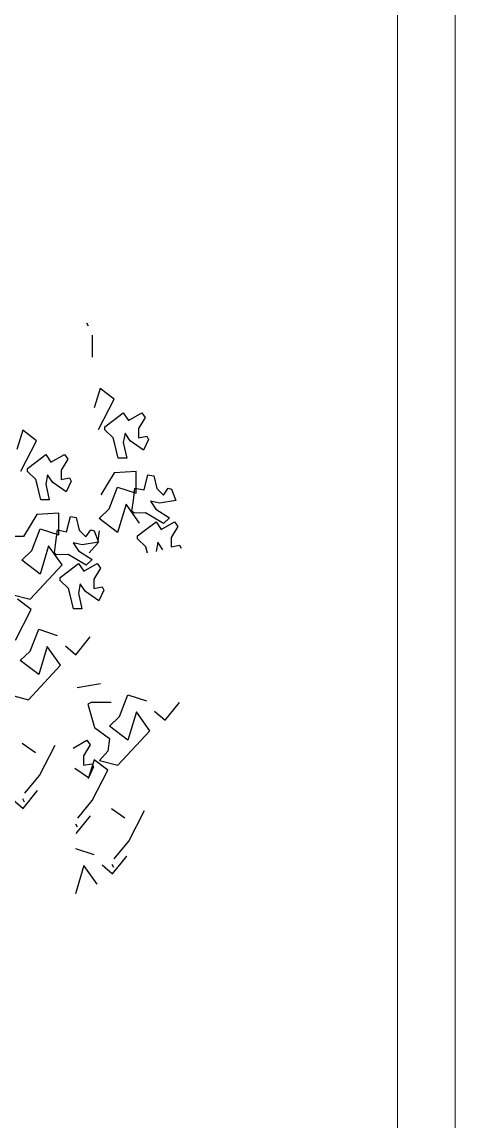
# Model space of a CAD drawing. Header units: metres. Extents: x -1655 to 449, y 40 to 361.
# Drawn here: x 52.762 to 53.137, y 53.609 to 54.562 of the extents above; entities that cross this region are included whole.
import ezdxf

# ---------------------------------------------------------------- set-up
doc = ezdxf.new("R2010")
doc.units = ezdxf.units.M
doc.header["$MEASUREMENT"] = 0
doc.layers.add('Layer5', color=31, linetype='Continuous', lineweight=9)
doc.layers.add('paisajismo', color=7, linetype='Continuous')

# ---------------------------------------------------------------- blocks, each defined once
blk = doc.blocks.new('A$C78ED2221')
at = {"layer": 'paisajismo', "color": 86}
for p, q in [((0.8775, 2.5631), (0.9231, 2.6002)), ((1.3266, 2.6002), (1.3185, 2.6046)), ((1.3225, 2.5788), (1.3266, 2.6002)), ((1.3748, 2.596), (1.3467, 2.5788)), ((1.3868, 2.5874), (1.3748, 2.596)), ((1.3467, 2.5788), (1.3225, 2.5788)), ((1.3667, 2.5529), (1.3868, 2.5874)), ((1.397, 2.5744), (1.3818, 2.5592)), ((1.4192, 2.5399), (1.397, 2.5744)), ((1.4416, 2.5906), (1.4343, 2.5492)), ((1.4706, 2.5798), (1.4416, 2.5906)), ((1.4552, 2.5588), (1.4732, 2.5711)), ((1.4732, 2.5711), (1.4706, 2.5798)), ((0.9006, 2.5365), (0.8775, 2.5631)), ((1.3346, 2.5443), (1.3104, 2.54)), ((1.3145, 2.5573), (1.3346, 2.5443)), ((1.3868, 2.54), (1.3667, 2.5529)), ((1.3667, 2.5142), (1.3868, 2.54)), ((1.3818, 2.5592), (1.4013, 2.5275)), ((1.4394, 2.5259), (1.4192, 2.5399)), ((1.4343, 2.5492), (1.4394, 2.5259)), ((1.4723, 2.5417), (1.4552, 2.5588)), ((1.5043, 2.534), (1.4723, 2.5417)), ((0.5678, 2.4699), (0.6457, 2.5101)), ((0.7623, 2.4422), (0.8507, 2.524)), ((0.8507, 2.524), (0.8988, 2.4896)), ((0.9431, 2.468), (0.927, 2.5154)), ((1.3065, 2.5185), (1.3225, 2.5142)), ((1.3225, 2.5142), (1.3426, 2.4927)), ((1.3506, 2.4927), (1.3667, 2.5142)), ((1.4013, 2.5275), (1.4095, 2.5131)), ((1.4095, 2.5131), (1.4085, 2.4837)), ((1.4682, 2.5093), (1.5067, 2.5194)), ((1.4732, 2.4859), (1.4682, 2.5093)), ((1.5067, 2.5194), (1.5043, 2.534)), ((1.598, 2.5207), (1.5699, 2.5078)), ((1.606, 2.5164), (1.598, 2.5207)), ((1.602, 2.495), (1.606, 2.5164)), ((1.6542, 2.5121), (1.6261, 2.495)), ((1.6662, 2.5036), (1.6542, 2.5121)), ((0.8988, 2.4896), (0.8266, 2.468)), ((1.3426, 2.4927), (1.3506, 2.4927)), ((1.3834, 2.4976), (1.4315, 2.4631)), ((1.4085, 2.4837), (1.4142, 2.478)), ((1.4142, 2.478), (1.4408, 2.4819)), ((1.4408, 2.4819), (1.4732, 2.4859)), ((1.4596, 2.489), (1.5159, 2.489)), ((1.4758, 2.4416), (1.4596, 2.489)), ((1.5159, 2.489), (1.5119, 2.433)), ((1.5699, 2.5078), (1.5939, 2.4734)), ((1.6261, 2.495), (1.602, 2.495)), ((1.6461, 2.4691), (1.6662, 2.5036)), ((0.4834, 2.4284), (0.529, 2.4654)), ((0.5223, 2.4328), (0.5678, 2.4699)), ((0.6261, 2.4599), (0.6502, 2.4255)), ((0.8266, 2.468), (0.8627, 2.4207)), ((0.8869, 2.4466), (0.9431, 2.468)), ((1.4315, 2.4631), (1.3592, 2.4416)), ((1.5899, 2.4561), (1.5498, 2.4648)), ((1.5498, 2.4648), (1.5498, 2.4433)), ((1.614, 2.4605), (1.5899, 2.4561)), ((1.5939, 2.4734), (1.614, 2.4605)), ((1.6662, 2.4561), (1.6461, 2.4691)), ((1.6461, 2.4304), (1.6662, 2.4561)), ((0.5065, 2.4017), (0.4834, 2.4284)), ((0.5085, 2.4265), (0.5005, 2.4309)), ((0.7744, 2.3949), (0.7623, 2.4422)), ((0.8627, 2.4207), (0.8869, 2.4466)), ((0.923, 2.4251), (0.923, 2.3734)), ((1.5119, 2.433), (1.4557, 2.3986)), ((1.5498, 2.4433), (1.5859, 2.4347)), ((1.5859, 2.4347), (1.602, 2.4304)), ((1.602, 2.4304), (1.6221, 2.4088)), ((1.6234, 2.3921), (1.7013, 2.4323)), ((1.6301, 2.4088), (1.6461, 2.4304)), ((1.7013, 2.4323), (1.7281, 2.3969)), ((0.6715, 2.3766), (0.7494, 2.4168)), ((0.7494, 2.4168), (0.7763, 2.3814)), ((0.7984, 2.4165), (0.7744, 2.3949)), ((0.8306, 2.4207), (0.7984, 2.4165)), ((0.8587, 2.382), (0.8306, 2.4207)), ((0.9712, 2.3979), (0.961, 2.338)), ((1.2116, 2.4061), (1.1835, 2.3932)), ((1.2196, 2.4018), (1.2116, 2.4061)), ((1.2156, 2.3804), (1.2196, 2.4018)), ((1.2679, 2.3975), (1.2397, 2.3804)), ((1.2799, 2.389), (1.2679, 2.3975)), ((1.6221, 2.4088), (1.6301, 2.4088)), ((1.7281, 2.3969), (1.6793, 2.3814)), ((0.4567, 2.3893), (0.5048, 2.3548)), ((0.549, 2.3333), (0.5329, 2.3807)), ((0.5871, 2.3351), (0.6327, 2.3722)), ((0.626, 2.3396), (0.6715, 2.3766)), ((0.7763, 2.3814), (0.7274, 2.3659)), ((0.7579, 2.3795), (0.7298, 2.3666)), ((0.7659, 2.3752), (0.7579, 2.3795)), ((0.7619, 2.3537), (0.7659, 2.3752)), ((0.8141, 2.3709), (0.786, 2.3537)), ((0.8261, 2.3623), (0.8141, 2.3709)), ((0.9189, 2.3648), (0.8587, 2.382)), ((0.923, 2.3734), (0.9189, 2.3648)), ((1.0455, 2.3342), (1.0911, 2.3712)), ((1.1835, 2.3932), (1.2076, 2.3588)), ((1.2397, 2.3804), (1.2156, 2.3804)), ((1.2598, 2.3545), (1.2799, 2.389)), ((1.2901, 2.376), (1.2749, 2.3607)), ((1.3123, 2.3415), (1.2901, 2.376)), ((1.3347, 2.3921), (1.3274, 2.3508)), ((1.3637, 2.3814), (1.3347, 2.3921)), ((1.3483, 2.3604), (1.3663, 2.3727)), ((1.3663, 2.3727), (1.3637, 2.3814)), ((1.809, 2.3772), (1.8652, 2.3772)), ((0.5048, 2.3548), (0.4325, 2.3333)), ((0.7298, 2.3666), (0.7539, 2.3322)), ((0.786, 2.3537), (0.7619, 2.3537)), ((0.806, 2.3279), (0.8261, 2.3623)), ((1.1634, 2.3502), (1.1634, 2.3287)), ((1.2035, 2.3415), (1.1634, 2.3502)), ((1.2277, 2.3459), (1.2035, 2.3415)), ((1.2076, 2.3588), (1.2277, 2.3459)), ((1.2799, 2.3415), (1.2598, 2.3545)), ((1.2598, 2.3158), (1.2799, 2.3415)), ((1.2749, 2.3607), (1.2944, 2.3291)), ((1.3325, 2.3274), (1.3123, 2.3415)), ((1.3274, 2.3508), (1.3325, 2.3274)), ((1.3654, 2.3433), (1.3483, 2.3604)), ((1.3974, 2.3356), (1.3654, 2.3433)), ((1.8969, 2.3619), (1.8889, 2.3662)), ((0.6122, 2.3333), (0.6042, 2.3376)), ((1.0686, 2.3075), (1.0455, 2.3342)), ((1.1634, 2.3287), (1.1996, 2.3201)), ((1.1996, 2.3201), (1.2156, 2.3158)), ((1.2156, 2.3158), (1.2357, 2.2942)), ((1.2437, 2.2942), (1.2598, 2.3158)), ((1.2944, 2.3291), (1.3026, 2.3147)), ((1.3026, 2.3147), (1.3016, 2.2852)), ((1.3612, 2.3108), (1.3998, 2.321)), ((1.3998, 2.321), (1.3974, 2.3356)), ((1.4911, 2.3223), (1.463, 2.3094)), ((1.4991, 2.318), (1.4911, 2.3223)), ((1.4951, 2.2965), (1.4991, 2.318)), ((1.5473, 2.3137), (1.5192, 2.2965)), ((1.5593, 2.3051), (1.5473, 2.3137)), ((0.9303, 2.2133), (1.0187, 2.2951)), ((1.0187, 2.2951), (1.0668, 2.2606)), ((1.1111, 2.2391), (1.095, 2.2865)), ((1.1881, 2.2174), (1.2765, 2.2991)), ((1.2357, 2.2942), (1.2437, 2.2942)), ((1.2765, 2.2991), (1.3246, 2.2647)), ((1.3016, 2.2852), (1.3073, 2.2796)), ((1.3073, 2.2796), (1.3339, 2.2835)), ((1.3339, 2.2835), (1.3663, 2.2875)), ((1.3689, 2.2431), (1.3527, 2.2905)), ((1.3527, 2.2905), (1.409, 2.2905)), ((1.3663, 2.2875), (1.3612, 2.3108)), ((1.409, 2.2905), (1.405, 2.2345)), ((1.463, 2.3094), (1.487, 2.275)), ((1.5192, 2.2965), (1.4951, 2.2965)), ((1.5392, 2.2706), (1.5593, 2.3051)), ((0.7358, 2.2409), (0.8137, 2.2811)), ((1.0668, 2.2606), (0.9946, 2.2391)), ((1.3246, 2.2647), (1.2523, 2.2431)), ((1.4429, 2.2664), (1.4429, 2.2449)), ((1.483, 2.2577), (1.4429, 2.2664)), ((1.5071, 2.262), (1.483, 2.2577)), ((1.487, 2.275), (1.5071, 2.262)), ((1.5593, 2.2577), (1.5392, 2.2706)), ((1.5392, 2.2319), (1.5593, 2.2577)), ((0.6514, 2.1994), (0.697, 2.2365)), ((0.6903, 2.2039), (0.7358, 2.2409)), ((0.7941, 2.2309), (0.8182, 2.1965)), ((0.9946, 2.2391), (1.0307, 2.1917)), ((1.0549, 2.2176), (1.1111, 2.2391)), ((1.405, 2.2345), (1.3488, 2.2002)), ((1.4429, 2.2449), (1.479, 2.2363)), ((1.479, 2.2363), (1.4951, 2.2319)), ((1.4951, 2.2319), (1.5152, 2.2104)), ((1.5165, 2.1936), (1.5944, 2.2338)), ((1.5232, 2.2104), (1.5392, 2.2319)), ((1.5944, 2.2338), (1.6212, 2.1984)), ((0.6745, 2.1728), (0.6514, 2.1994)), ((0.6765, 2.1976), (0.6685, 2.2019)), ((0.9424, 2.166), (0.9303, 2.2133)), ((1.0307, 2.1917), (1.0549, 2.2176)), ((1.0833, 2.1797), (1.1612, 2.2198)), ((1.5152, 2.2104), (1.5232, 2.2104)), ((1.6212, 2.1984), (1.5724, 2.1829))]:
    blk.add_line(p, q, dxfattribs=at)
at = {"layer": 'paisajismo', "color": 64}
for p, q in [((1.3592, 2.4416), (1.3954, 2.3943)), ((1.4195, 2.4201), (1.4758, 2.4416)), ((1.3954, 2.3943), (1.4195, 2.4201)), ((1.3311, 2.39), (1.3071, 2.3685)), ((1.3633, 2.3943), (1.3311, 2.39)), ((1.2523, 2.2431), (1.2885, 2.1958)), ((1.3126, 2.2217), (1.3689, 2.2431)), ((1.1612, 2.2198), (1.188, 2.1844)), ((1.2001, 2.17), (1.1881, 2.2174)), ((1.2885, 2.1958), (1.3126, 2.2217)), ((1.3488, 2.2002), (1.3488, 2.1485))]:
    blk.add_line(p, q, dxfattribs=at)

msp = doc.modelspace()

# ---------------------------------------------------------------- linework, layer by layer
at = {"layer": 'Layer5'}
for p, q in [((53.1372, 62.9692), (53.1372, 52.94004)), ((53.0872, 62.92841), (53.0872, 52.89004))]:
    msp.add_line(p, q, dxfattribs=at)

# ---------------------------------------------------------------- block references
at = {"color": 1, "xscale": -0.3381494434166233, "yscale": 0.3381494434166233, "zscale": 0.3381494434166233, "rotation": 270}
msp.add_blockref('A$C78ED2221', (52.01902, 53.65994), dxfattribs=at)

doc.saveas('drawing.dxf')
